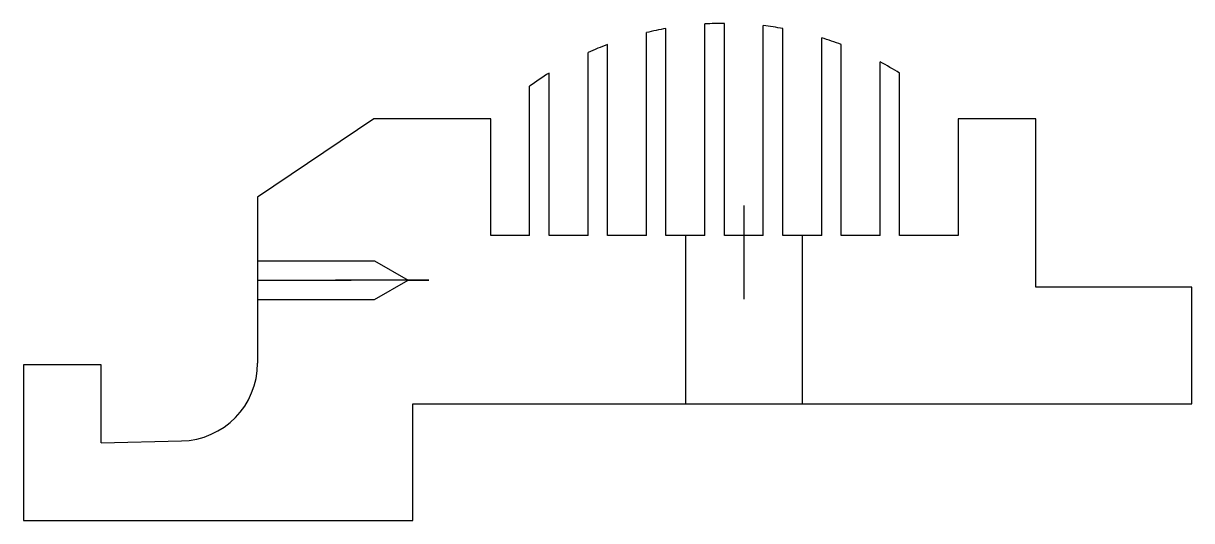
# Model space of a CAD drawing. Header units: millimetres. Extents: x 2690 to 2840, y 1130 to 1194.
import ezdxf

# ---------------------------------------------------------------- set-up
doc = ezdxf.new("R2010")
doc.units = ezdxf.units.MM
doc.linetypes.add('ACAD_ISO03W100', pattern=[30, 12, -18])

msp = doc.modelspace()

# ---------------------------------------------------------------- linework, layer by layer
for p, q in [((2769.84, 1166.43), (2769.84, 1192.51)), ((2772.34, 1166.43), (2772.34, 1193.04)), ((2777.34, 1166.43), (2777.34, 1193.63)), ((2779.84, 1166.43), (2779.84, 1193.7)), ((2784.84, 1166.43), (2784.84, 1193.41)), ((2787.34, 1166.43), (2787.34, 1193.04)), ((2792.34, 1166.43), (2792.34, 1191.83)), ((2762.34, 1166.43), (2762.34, 1189.96)), ((2764.84, 1166.43), (2764.84, 1190.98)), ((2794.84, 1166.43), (2794.84, 1190.98)), ((2799.84, 1166.43), (2799.84, 1188.74)), ((2757.34, 1166.43), (2757.34, 1187.31)), ((2802.34, 1166.43), (2802.34, 1187.31)), ((2754.84, 1166.43), (2754.84, 1185.64)), ((2734.84, 1181.43), (2719.91, 1171.36)), ((2749.84, 1181.43), (2734.84, 1181.43)), ((2749.84, 1166.43), (2749.84, 1181.43)), ((2819.84, 1181.43), (2809.84, 1181.43)), ((2809.84, 1181.43), (2809.84, 1166.43)), ((2819.84, 1159.83), (2819.84, 1181.43)), ((2719.91, 1171.36), (2719.91, 1150.06)), ((2754.84, 1166.43), (2749.84, 1166.43)), ((2762.34, 1166.43), (2757.34, 1166.43)), ((2769.84, 1166.43), (2764.84, 1166.43)), ((2777.34, 1166.43), (2772.34, 1166.43)), ((2774.84, 1166.43), (2774.84, 1144.83)), ((2784.84, 1166.43), (2779.84, 1166.43)), ((2792.34, 1166.43), (2787.34, 1166.43)), ((2789.84, 1166.43), (2789.84, 1144.83)), ((2799.84, 1166.43), (2794.84, 1166.43)), ((2809.84, 1166.43), (2802.34, 1166.43)), ((2719.91, 1163.21), (2734.91, 1163.21)), ((2734.91, 1163.21), (2739.24, 1160.71)), ((2734.91, 1158.21), (2739.24, 1160.71)), ((2839.84, 1159.83), (2819.84, 1159.83)), ((2839.84, 1144.83), (2839.84, 1159.83)), ((2719.91, 1158.21), (2734.91, 1158.21)), ((2699.84, 1149.83), (2689.84, 1149.83)), ((2689.84, 1149.83), (2689.84, 1129.83)), ((2699.84, 1139.83), (2699.84, 1149.83)), ((2739.84, 1129.83), (2739.84, 1144.83)), ((2739.84, 1144.83), (2839.84, 1144.83)), ((2699.84, 1139.83), (2710.14, 1140.06)), ((2699.84, 1139.83), (2699.84, 1139.83)), ((2689.84, 1129.83), (2739.84, 1129.83))]:
    msp.add_line(p, q)
at = {"color": 116, "linetype": 'ACAD_ISO03W100', "true_color": 0x136734}
for p, q in [((2782.34, 1170.29), (2782.34, 1140.83)), ((2741.91, 1160.71), (2717.33, 1160.71)), ((2719.91, 1160.71), (2739.24, 1160.71)), ((2739.24, 1160.71), (2741.91, 1160.71))]:
    msp.add_line(p, q, dxfattribs=at)
for centre, radius, start, end in [((2779.84, 1150.9), 42.8, 100.0923, 103.5118), ((2779.84, 1150.9), 42.8, 90, 93.3486), ((2779.84, 1150.9), 42.8, 79.9077, 83.2912), ((2779.84, 1150.9), 42.8, 69.4841, 73.0189), ((2779.84, 1150.9), 42.8, 110.5159, 114.1344), ((2779.84, 1150.9), 42.8, 58.2846, 62.1415), ((2779.84, 1150.9), 42.8, 121.7154, 125.7403), ((2709.91, 1150.06), 10, 271.3182, 0)]:
    msp.add_arc(centre, radius, start, end)

doc.saveas('drawing.dxf')
